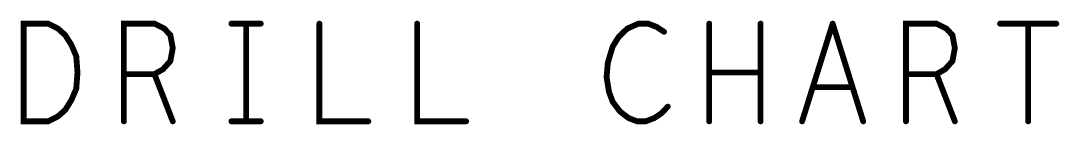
# Model space of a CAD drawing. Header units: millimetres. Extents: x 3362 to 3827, y -139 to 191.
# Drawn here: x 3566.1 to 3593.09, y -36.75 to -34.05 of the extents above; entities that cross this region are included whole.
import ezdxf

# ---------------------------------------------------------------- set-up
doc = ezdxf.new("R2010")
doc.units = ezdxf.units.MM
doc.header["$LTSCALE"] = 23.1
doc.layers.get('0').update_dxf_attribs({"linetype": 'CONTINUOUS'})

# ---------------------------------------------------------------- blocks, each defined once
blk = doc.blocks.new('PAD_R1')
at = {"const_width": 0.5}
blk.add_lwpolyline([(0.25, 0, 1), (-0.25, 0, 1)], format="xyb", close=True, dxfattribs=at)

msp = doc.modelspace()

# ---------------------------------------------------------------- linework, layer by layer
at = {"const_width": 0.152}
msp.add_lwpolyline([(3566.181, -36.67), (3566.181, -34.13), (3566.816, -34.13), (3567.07, -34.257), (3567.26, -34.427), (3567.419, -34.681), (3567.546, -34.977), (3567.578, -35.4), (3567.546, -35.824), (3567.419, -36.12), (3567.26, -36.374), (3567.07, -36.543), (3566.816, -36.67)], close=True, dxfattribs=at)
for points in [[(3568.784, -36.67), (3568.784, -34.13), (3569.578, -34.13), (3569.832, -34.257), (3569.991, -34.427), (3570.054, -34.765), (3569.991, -35.104), (3569.8, -35.316), (3569.578, -35.443), (3568.784, -35.443)], [(3571.578, -34.13), (3572.34, -34.13)], [(3571.959, -34.13), (3571.959, -36.67)], [(3573.864, -34.13), (3573.864, -36.67), (3575.134, -36.67)], [(3576.404, -34.13), (3576.404, -36.67), (3577.674, -36.67)], [(3582.818, -34.342), (3582.627, -34.215), (3582.405, -34.13), (3582.151, -34.13), (3581.865, -34.257), (3581.643, -34.469), (3581.484, -34.723), (3581.357, -35.146), (3581.325, -35.527), (3581.389, -35.908), (3581.484, -36.162), (3581.675, -36.416), (3581.897, -36.586), (3582.119, -36.67), (3582.341, -36.67), (3582.564, -36.586), (3582.754, -36.459), (3582.913, -36.289)], [(3583.992, -36.67), (3583.992, -34.13)], [(3585.326, -34.13), (3585.326, -36.67)], [(3586.405, -36.67), (3587.199, -34.13)], [(3587.199, -34.13), (3587.993, -36.67)], [(3589.104, -36.67), (3589.104, -34.13), (3589.898, -34.13), (3590.152, -34.257), (3590.311, -34.427), (3590.374, -34.765), (3590.311, -35.104), (3590.12, -35.316), (3589.898, -35.443), (3589.104, -35.443)], [(3591.549, -34.13), (3593.009, -34.13)], [(3592.279, -34.13), (3592.279, -36.67)], [(3585.326, -35.4), (3583.992, -35.4)], [(3569.578, -35.443), (3570.054, -36.67)], [(3589.898, -35.443), (3590.374, -36.67)], [(3587.707, -35.781), (3586.691, -35.781)], [(3571.578, -36.67), (3572.34, -36.67)]]:
    msp.add_lwpolyline(points, dxfattribs=at)

# ---------------------------------------------------------------- block references
at = {"xscale": 0.1524, "yscale": 0.1524}
for p in [(3571.578, -34.13), (3571.959, -34.13), (3572.34, -34.13), (3573.864, -34.13), (3576.404, -34.13), (3582.818, -34.342), (3583.992, -34.13), (3585.326, -34.13), (3587.199, -34.13), (3587.199, -34.13), (3591.549, -34.13), (3592.279, -34.13), (3593.009, -34.13), (3583.992, -35.4), (3585.326, -35.4), (3568.784, -35.443), (3569.578, -35.443), (3589.104, -35.443), (3589.898, -35.443), (3586.691, -35.781), (3587.707, -35.781), (3582.913, -36.289), (3568.784, -36.67), (3570.054, -36.67), (3571.578, -36.67), (3571.959, -36.67), (3572.34, -36.67), (3575.134, -36.67), (3577.674, -36.67), (3583.992, -36.67), (3585.326, -36.67), (3586.405, -36.67), (3587.993, -36.67), (3589.104, -36.67), (3590.374, -36.67), (3592.279, -36.67)]:
    msp.add_blockref('PAD_R1', p, dxfattribs=at)

doc.saveas('drawing.dxf')
